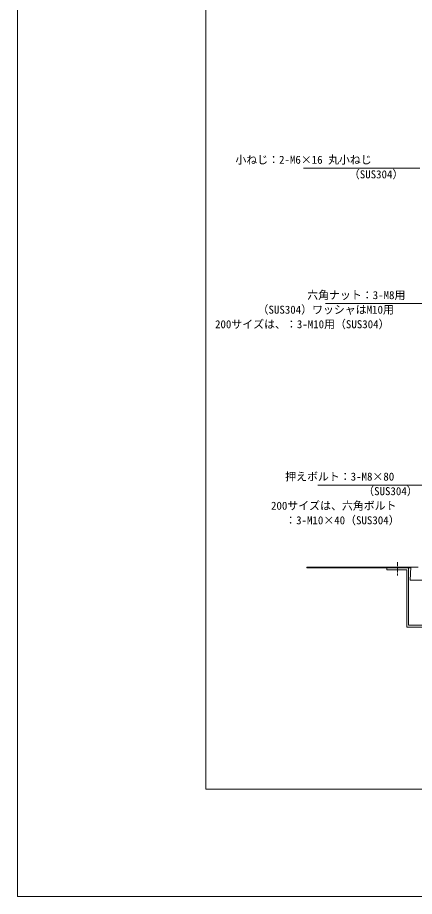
# Model space of a CAD drawing. Units: millimetres, scale not verified. Extents: x -690 to 690, y -478 to 477.
# Drawn here: x -690 to -418, y -478 to 126 of the extents above; entities that cross this region are included whole.
import ezdxf
from ezdxf.enums import TextEntityAlignment as Align

# ---------------------------------------------------------------- set-up
doc = ezdxf.new("R2010")
doc.units = ezdxf.units.MM
doc.header["$LTSCALE"] = 2
doc.linetypes.add('USER1', pattern=[2, 1.25, -0.25, 0.25, -0.25])
for name, color, linetype, lineweight in [('0-0_0', 7, 'Continuous', 15), ('0-1_L-2', 7, 'Continuous', 18), ('0-2_L-1', 7, 'Continuous', 18), ('0-3_L-5', 2, 'USER1', 18), ('0-4_L-3', 7, 'Continuous', 18), ('0-6_WAKU', 7, 'Continuous', 18), ('0-7_MOJI', 7, 'Continuous', 18)]:
    doc.layers.add(name, color=color, linetype=linetype, lineweight=lineweight)
doc.styles.add('ＭＳ ゴシック', font='')
doc.styles.get('ＭＳ ゴシック').set_extended_font_data('MS Gothic')

msp = doc.modelspace()

# ---------------------------------------------------------------- linework, layer by layer
at = {"layer": '0-0_0', "lineweight": 18}
msp.add_lwpolyline([(-560.982, -403.801), (560.268, -403.801), (560.268, 343.699), (-560.982, 343.699)], close=True, dxfattribs=at)
at = {"layer": '0-1_L-2'}
msp.add_lwpolyline([(-436.67, -251.901), (-421.67, -251.901), (-421.67, -291.301), (-363.67, -291.301), (-363.67, -292.501), (-422.87, -292.501), (-422.87, -253.101), (-436.67, -253.101)], close=True, dxfattribs=at)
at = {"layer": '0-2_L-1'}
for p, q in [((-421.67, -251.301), (-420.17, -251.301)), ((-421.67, -251.301), (-420.17, -251.301)), ((-421.67, -251.901), (-420.207, -251.901)), ((-421.67, -251.901), (-420.207, -251.901))]:
    msp.add_line(p, q, dxfattribs=at)
msp.add_lwpolyline([(-491.67, -251.901), (-421.67, -251.901), (-421.67, -251.301), (-491.67, -251.301)], close=True, dxfattribs=at)
msp.add_lwpolyline([(-491.67, -251.901), (-421.67, -251.901), (-421.67, -251.301), (-491.67, -251.301)], close=True, dxfattribs=at)
at = {"layer": '0-3_L-5'}
msp.add_line((-429.17, -248.001), (-429.17, -257.001), dxfattribs=at)
msp.add_line((-429.17, -248.001), (-429.17, -257.001), dxfattribs=at)
at = {"layer": '0-4_L-3'}
for p, q in [((-420.17, -251.301), (-420.67, -260.301)), ((-415.103, -251.301), (-420.17, -251.301)), ((-402.106, -260.301), (-420.67, -260.301))]:
    msp.add_line(p, q, dxfattribs=at)
at = {"layer": '0-6_WAKU'}
msp.add_lwpolyline([(-690.357, -477.551), (689.643, -477.551), (689.643, 477.449), (-690.357, 477.449)], close=True, dxfattribs=at)
at = {"layer": '0-7_MOJI'}
for p, q in [((-413.965, 22.715), (-493.965, 22.715)), ((-398.72, -70.268), (-478.72, -70.268)), ((-404.114, -194.933), (-484.114, -194.933))]:
    msp.add_line(p, q, dxfattribs=at)

# ---------------------------------------------------------------- texts
at = {"layer": '0-7_MOJI', "style": 'ＭＳ ゴシック'}
for s, p in [('小ねじ：2-M6×16 丸小ねじ ', (-540.666, 24.085)), ('（SUS304）', (-462.696, 14.085)), ('六角ナット：3-M8用 ', (-491.309, -68.898)), ('（SUS304）ワッシャはM10用 ', (-525.421, -78.898)), ('200サイズは、：3-M10用（SUS304）', (-554.66, -88.898)), ('押えボルト：3-M8×80 ', (-506.449, -193.562)), ('（SUS304）', (-452.845, -203.562)), ('200サイズは、六角ボルト', (-516.195, -213.562)), ('：3-M10×40（SUS304）', (-506.449, -223.562))]:
    msp.add_text(s, height=5.499, dxfattribs=at).set_placement(p, align=Align.BOTTOM_LEFT)

doc.saveas('drawing.dxf')
